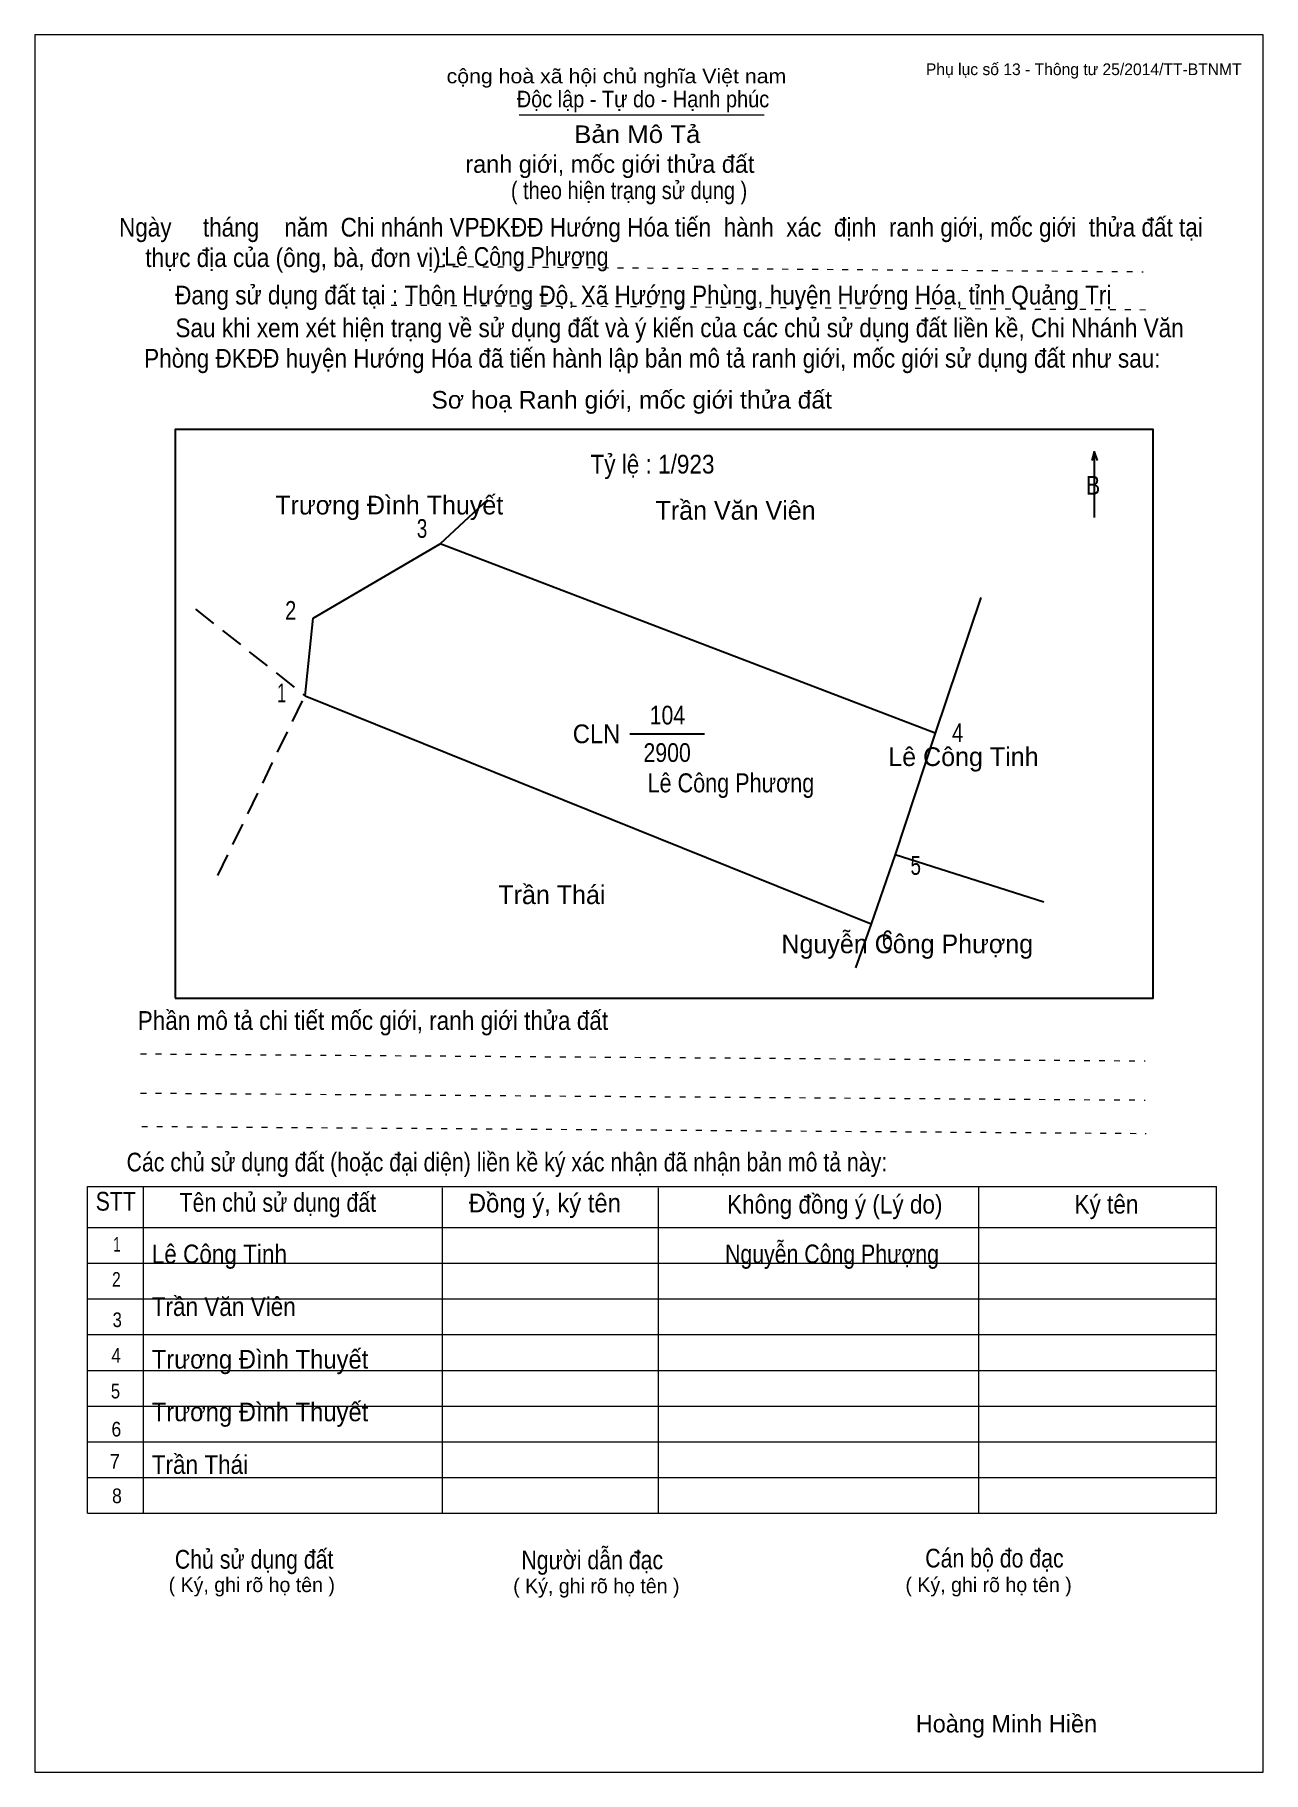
# Model space of a CAD drawing. Header units: centimetres. Extents: x 0 to 21, y 0 to 29.7.
import ezdxf
from ezdxf.enums import TextEntityAlignment as Align

# ---------------------------------------------------------------- set-up
doc = ezdxf.new("R2010")
doc.units = ezdxf.units.CM
doc.header["$LTSCALE"] = 0.13
doc.linetypes.add('DOTTED', pattern=[1.5, 0.3, -1.2])
doc.linetypes.add('MEDIUM_DASHED', pattern=[4.5, 3, -1.5])
for name, color, linetype, lineweight in [('1', 7, 'Continuous', 13), ('33', 7, 'Continuous', 25), ('6', 7, 'Continuous', 25), ('62', 7, 'Continuous', 13)]:
    doc.layers.add(name, color=color, linetype=linetype, lineweight=lineweight)
for name, color, linetype in [('2', 7, 'Continuous'), ('32', 7, 'Continuous'), ('34', 7, 'Continuous'), ('51', 7, 'Continuous'), ('63', 7, 'Continuous')]:
    doc.layers.add(name, color=color, linetype=linetype)

msp = doc.modelspace()

# ---------------------------------------------------------------- linework, layer by layer
at = {"layer": '1'}
msp.add_lwpolyline([(21, 0), (21, 29.7), (0, 29.7), (0, 0)], close=True, dxfattribs=at)
at = {"layer": '33'}
msp.add_line((10.17, 17.75), (11.45, 17.75), dxfattribs=at)
at = {"layer": '6'}
for p, q in [((7.74, 21.75), (6.93, 21)), ((4.76, 19.73), (6.93, 21)), ((15.39, 17.76), (6.93, 21)), ((16.17, 20.08), (15.39, 17.76)), ((4.62, 18.4), (4.76, 19.73)), ((4.62, 18.4), (14.3, 14.5)), ((14.71, 15.69), (17.25, 14.88))]:
    msp.add_line(p, q, dxfattribs=at)
at = {"layer": '6', "linetype": 'MEDIUM_DASHED'}
for p in [(2.75, 19.88), (3.13, 15.33)]:
    msp.add_line(p, (4.62, 18.4), dxfattribs=at)
at = {"layer": '6'}
msp.add_lwpolyline([(15.39, 17.76), (14.71, 15.69), (14.3, 14.5), (14.03, 13.75)], dxfattribs=at)
at = {"layer": '62'}
for p, q in [((8.28, 28.33), (12.47, 28.33)), ((0.9, 10.01), (20.2, 10.01)), ((0.9, 4.43), (0.9, 10.01)), ((1.86, 4.43), (1.86, 10.01)), ((6.97, 4.43), (6.97, 9.99)), ((10.66, 4.43), (10.66, 9.99)), ((16.14, 4.43), (16.14, 10.01)), ((20.2, 4.43), (20.2, 10.01)), ((0.9, 9.31), (20.2, 9.31)), ((0.9, 8.7), (20.2, 8.7)), ((0.9, 8.09), (20.2, 8.09)), ((0.9, 7.48), (20.2, 7.48)), ((0.9, 6.87), (20.2, 6.87)), ((0.9, 6.26), (20.2, 6.26)), ((0.9, 5.65), (20.2, 5.65)), ((0.9, 5.04), (20.2, 5.04)), ((0.9, 4.43), (20.2, 4.43))]:
    msp.add_line(p, q, dxfattribs=at)
at = {"layer": '62', "linetype": 'DOTTED'}
for p, q in [((6.89, 25.74), (18.95, 25.65)), ((6.09, 25.08), (19.04, 25)), ((1.81, 12.28), (18.98, 12.16)), ((1.81, 11.61), (18.98, 11.49)), ((1.83, 11.04), (19, 10.92))]:
    msp.add_line(p, q, dxfattribs=at)
at = {"layer": '62', "lineweight": 25}
for p, q in [((18.11, 22.58), (18.11, 21.45)), ((18.11, 22.57), (18.07, 22.42)), ((18.11, 22.57), (18.16, 22.42))]:
    msp.add_line(p, q, dxfattribs=at)
msp.add_lwpolyline([(2.4, 13.23), (19.12, 13.23), (19.12, 22.95), (2.4, 22.95)], close=True, dxfattribs=at)

# ---------------------------------------------------------------- texts
at = {"layer": '2', "width": 0.85}
msp.add_text('Lê Công Phương', height=0.3248, dxfattribs=at).set_placement((11.9, 16.75), align=Align.CENTER)
at = {"layer": '32'}
for s, width, p in [('3', 0.75, (6.62, 21.1)), ('2', 0.8, (4.375, 19.7)), ('1', 0.65, (4.22, 18.29)), ('4', 0.8, (15.775, 17.61)), ('5', 0.75, (15.06, 15.34)), ('6', 0.8, (14.575, 14.07))]:
    msp.add_text(s, height=0.32, dxfattribs=dict(at, width=width)).set_placement(p, align=Align.CENTER)
at = {"layer": '33'}
for s, p in [('Trương Đình Thuyết', (6.06, 21.5)), ('Trương Đình Thuyết', (6.06, 21.5)), ('Trần Văn Viên', (11.98, 21.41)), ('Lê Công Tinh', (15.875, 17.2)), ('Trần Thái', (8.84, 14.84)), ('Nguyễn Công Phượng', (14.915, 14))]:
    msp.add_text(s, height=0.32, dxfattribs=at).set_placement(p, align=Align.CENTER)
at = {"layer": '33', "width": 0.85}
for s, p in [('104', (10.815, 17.91)), ('2900', (10.81, 17.27))]:
    msp.add_text(s, height=0.32, dxfattribs=at).set_placement(p, align=Align.CENTER)
at = {"layer": '33', "width": 0.95}
msp.add_text('CLN', height=0.32, dxfattribs=at).set_placement((10.01, 17.59), align=Align.RIGHT)
at = {"layer": '34'}
for s, width, p in [('Lê Công Phương', 0.85, (7, 25.75)), ('Lê Công Tinh', 0.9, (2, 8.7)), ('Nguyễn Công Phượng', 0.85, (11.8, 8.7)), ('Trần Văn Viên', 0.9, (2, 7.8)), ('Trương Đình Thuyết', 0.95, (2, 6.9)), ('Trương Đình Thuyết', 0.95, (2, 6)), ('Trần Thái', 0.9, (2, 5.1))]:
    msp.add_text(s, height=0.32, dxfattribs=dict(at, width=width)).set_placement(p)
at = {"layer": '51', "width": 0.9}
msp.add_text('Tỷ lệ : 1/923', height=0.32, dxfattribs=at).set_placement((9.5, 22.2))
at = {"layer": '62'}
for s, height, width, p in [('cộng hoà xã hội chủ nghĩa Việt nam', 0.2474, 1.1, (7.04, 28.87)), ('Độc lập - Tự do - Hạnh phúc', 0.2828, 0.9, (8.24, 28.46)), ('Bản Mô Tả', 0.3, 1.1, (9.22, 27.85)), ('( theo hiện trạng sử dụng )', 0.3, 0.85, (8.14, 26.89)), ('Ngày     tháng    năm  Chi nhánh VPĐKĐĐ Hướng Hóa tiến  hành  xác  định  ranh giới, mốc giới  thửa đất tại ', 0.32, 0.9, (1.44, 26.25)), ('thực địa của (ông, bà, đơn vị): ', 0.32, 0.9, (1.89, 25.73)), ('Đang sử dụng đất tại : Thôn Hướng Độ, Xã Hướng Phùng, huyện Hướng Hóa, tỉnh Quảng Trị', 0.32, 0.9, (2.4, 25.09)), ('     Sau khi xem xét hiện trạng về sử dụng đất và ý kiến của các chủ sử dụng đất liền kề, Chi Nhánh Văn ', 0.32, 0.9, (1.87, 24.53)), ('Phòng ĐKĐĐ huyện Hướng Hóa đã tiến hành lập bản mô tả ranh giới, mốc giới sử dụng đất như sau:', 0.32, 0.9, (1.87, 24.01)), ('Sơ hoạ Ranh giới, mốc giới thửa đất', 0.3, 1.05, (6.78, 23.31)), ('B', 0.32, 0.85, (17.97, 21.84)), ('Phần mô tả chi tiết mốc giới, ranh giới thửa đất ', 0.32, 0.9, (1.76, 12.69)), ('Các chủ sử dụng đất (hoặc đại diện) liền kề ký xác nhận đã nhận bản mô tả này:', 0.32, 0.85, (1.57, 10.27))]:
    msp.add_text(s, height=height, dxfattribs=dict(at, width=width)).set_placement(p)
msp.add_text('ranh giới, mốc giới thửa đất', height=0.3, dxfattribs=at).set_placement((7.36, 27.34))
for s, height, width, p in [('STT', 0.32, 0.85, (1.385, 9.6)), ('Tên chủ sử dụng đất', 0.32, 0.85, (4.155, 9.58)), ('Đồng ý, ký tên', 0.32, 0.95, (8.72, 9.57)), ('Không đồng ý (Lý do)', 0.32, 0.9, (13.675, 9.55)), ('Ký tên', 0.32, 0.9, (18.32, 9.55)), ('1', 0.25, 0.7, (1.405, 8.9)), ('2', 0.25, 0.8, (1.395, 8.3)), ('3', 0.25, 0.85, (1.41, 7.61)), ('4', 0.25, 0.85, (1.39, 7)), ('5', 0.25, 0.85, (1.38, 6.39)), ('6', 0.25, 0.9, (1.395, 5.74)), ('7', 0.25, 0.95, (1.37, 5.19)), ('8', 0.25, 0.9, (1.405, 4.6)), ('Người dẫn đạc', 0.32, 0.85, (9.53, 3.47)), ('Chủ sử dụng đất', 0.32, 0.85, (3.75, 3.48)), ('Cán bộ đo đạc', 0.32, 0.85, (16.405, 3.5))]:
    msp.add_text(s, height=height, dxfattribs=dict(at, width=width)).set_placement(p, align=Align.CENTER)
for p in [(3.71, 3.08), (9.6, 3.06), (16.305, 3.08)]:
    msp.add_text('( Ký, ghi rõ họ tên )', height=0.25, dxfattribs=at).set_placement(p, align=Align.CENTER)
at = {"layer": '63'}
msp.add_text('Phụ lục số 13 - Thông tư 25/2014/TT-BTNMT', height=0.2, dxfattribs=at).set_placement((20.63, 29.01), align=Align.RIGHT)
msp.add_text('Hoàng Minh Hiền', height=0.3, dxfattribs=at).set_placement((16.61, 0.68), align=Align.CENTER)

doc.saveas('drawing.dxf')
